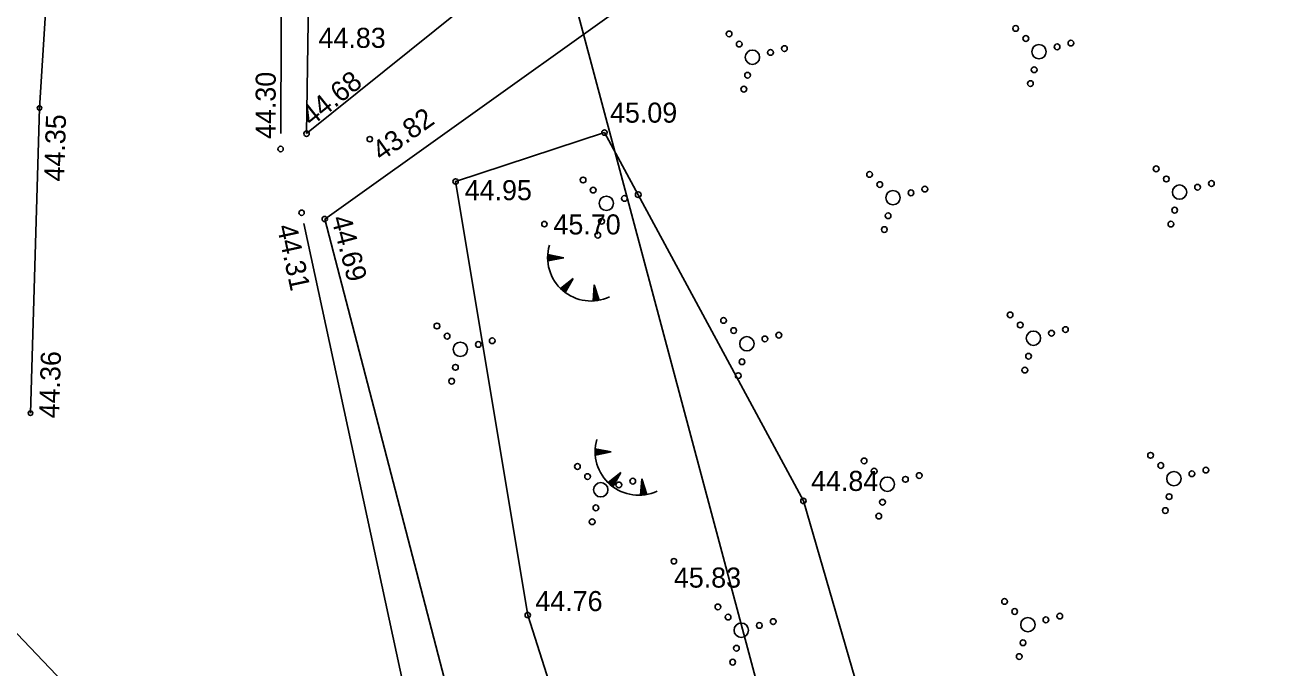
# Model space of a CAD drawing. Extents: x 634183 to 657565, y 6456707 to 6475529.
# Drawn here: x 635982.24 to 636025.87, y 6460609.32 to 6460631.75 of the extents above; entities that cross this region are included whole.
import ezdxf

# ---------------------------------------------------------------- set-up
doc = ezdxf.new("R2010")
doc.units = 0
for name, color, linetype in [('HALJASTUS', 7, 'Continuous'), ('KORGUS', 7, 'Continuous'), ('PIIRASULA', 7, 'Continuous'), ('RELJEEF', 7, 'Continuous'), ('VEEKOGU', 7, 'Continuous')]:
    doc.layers.add(name, color=color, linetype=linetype)

msp = doc.modelspace()

# ---------------------------------------------------------------- linework, layer by layer
at = {"layer": 'HALJASTUS'}
msp.add_lwpolyline([(636012.945, 6460588.956), (636018.396, 6460592.514), (636014.241, 6460598.431), (636009.386, 6460615.148), (636002.447, 6460627.995), (635997.257, 6460626.29), (635999.771, 6460611.163), (636004.831, 6460595.276)], close=True, dxfattribs=at)
for centre, radius in [((636006.795, 6460631.438), 0.1), ((636016.79, 6460631.632), 0.1), ((636007.149, 6460631.084), 0.1), ((636017.144, 6460631.279), 0.1), ((636017.603, 6460630.819), 0.25), ((636018.233, 6460630.989), 0.1), ((636018.717, 6460631.12), 0.1), ((636007.608, 6460630.625), 0.25), ((636008.238, 6460630.794), 0.1), ((636008.722, 6460630.925), 0.1), ((636017.434, 6460630.19), 0.1), ((636007.439, 6460629.995), 0.1), ((636017.303, 6460629.705), 0.1), ((636007.308, 6460629.511), 0.1), ((636021.69, 6460626.732), 0.1), ((636001.7, 6460626.343), 0.1), ((636011.695, 6460626.537), 0.1), ((636012.049, 6460626.184), 0.1), ((636022.044, 6460626.378), 0.1), ((636023.617, 6460626.219), 0.1), ((636002.054, 6460625.989), 0.1), ((636003.627, 6460625.83), 0.1), ((636012.509, 6460625.724), 0.25), ((636013.138, 6460625.894), 0.1), ((636013.622, 6460626.025), 0.1), ((636022.504, 6460625.919), 0.25), ((636023.133, 6460626.088), 0.1), ((636002.514, 6460625.53), 0.25), ((636003.143, 6460625.7), 0.1), ((636022.334, 6460625.289), 0.1), ((636002.344, 6460624.901), 0.1), ((636012.339, 6460625.095), 0.1), ((636002.213, 6460624.416), 0.1), ((636012.208, 6460624.611), 0.1), ((636022.203, 6460624.805), 0.1), ((636006.601, 6460621.443), 0.1), ((636016.596, 6460621.637), 0.1), ((635996.606, 6460621.248), 0.1), ((636006.954, 6460621.089), 0.1), ((636008.528, 6460620.93), 0.1), ((636016.949, 6460621.284), 0.1), ((636017.409, 6460620.824), 0.25), ((636018.038, 6460620.994), 0.1), ((636018.523, 6460621.125), 0.1), ((635996.959, 6460620.895), 0.1), ((635997.419, 6460620.435), 0.25), ((635998.048, 6460620.605), 0.1), ((635998.533, 6460620.736), 0.1), ((636007.414, 6460620.63), 0.25), ((636008.043, 6460620.799), 0.1), ((636017.239, 6460620.195), 0.1), ((635997.249, 6460619.806), 0.1), ((636007.244, 6460620), 0.1), ((636017.108, 6460619.71), 0.1), ((635997.118, 6460619.321), 0.1), ((636007.113, 6460619.516), 0.1), ((636011.501, 6460616.543), 0.1), ((636021.496, 6460616.737), 0.1), ((636001.506, 6460616.348), 0.1), ((636011.854, 6460616.189), 0.1), ((636021.849, 6460616.383), 0.1), ((636023.423, 6460616.224), 0.1), ((636001.86, 6460615.995), 0.1), ((636002.319, 6460615.535), 0.25), ((636002.948, 6460615.705), 0.1), ((636003.433, 6460615.835), 0.1), ((636012.314, 6460615.729), 0.25), ((636012.943, 6460615.899), 0.1), ((636013.428, 6460616.03), 0.1), ((636022.309, 6460615.924), 0.25), ((636022.938, 6460616.094), 0.1), ((636022.139, 6460615.294), 0.1), ((636002.149, 6460614.906), 0.1), ((636012.144, 6460615.1), 0.1), ((636022.009, 6460614.81), 0.1), ((636002.019, 6460614.421), 0.1), ((636012.014, 6460614.616), 0.1), ((636006.406, 6460611.448), 0.1), ((636016.401, 6460611.642), 0.1), ((636006.76, 6460611.094), 0.1), ((636008.333, 6460610.935), 0.1), ((636016.755, 6460611.289), 0.1), ((636017.214, 6460610.829), 0.25), ((636017.844, 6460610.999), 0.1), ((636018.328, 6460611.13), 0.1), ((636007.219, 6460610.635), 0.25), ((636007.849, 6460610.804), 0.1), ((636007.05, 6460610.005), 0.1), ((636017.045, 6460610.2), 0.1), ((636016.914, 6460609.715), 0.1), ((636006.919, 6460609.521), 0.1)]:
    msp.add_circle(centre, radius, dxfattribs=at)
at = {"layer": 'KORGUS'}
for centre, radius in [((635982.744, 6460628.853), 0.0781), ((635992.057, 6460627.959), 0.0938), ((636002.447, 6460627.995), 0.0938), ((635994.262, 6460627.767), 0.0938), ((635991.153, 6460627.423), 0.0938), ((635997.257, 6460626.29), 0.0938), ((635991.886, 6460625.2), 0.0938), ((635992.691, 6460624.98), 0.0938), ((636000.353, 6460624.803), 0.0938), ((635982.427, 6460618.208), 0.0781), ((636009.386, 6460615.148), 0.0938), ((636004.869, 6460613.043), 0.0938), ((635999.771, 6460611.163), 0.0938)]:
    msp.add_circle(centre, radius, dxfattribs=at)
at = {"layer": 'PIIRASULA'}
for points in [[(636320.68, 6460259.08), (636214.59, 6460269.01), (636168.08, 6460301.95), (636135.48, 6460326.94), (636107.67, 6460364.01), (636098.24, 6460375.93), (636054.05, 6460404.06), (636033.2, 6460436), (636014.66, 6460582.97), (635995.96, 6460652.98), (635993.64, 6460677.97), (636005.23, 6460775.95), (636000.59, 6460794.98), (635991.32, 6460811.04), (635900.63, 6460817.99), (635847.17, 6460834.04), (635816.72, 6460858.04), (635807.45, 6460881.04), (635767.89, 6460896.93), (635702.85, 6460934.01), (635656.34, 6460974.06), (635621.42, 6461006), (635591.14, 6461061.94)], [(635591.14, 6461061.94), (635621.42, 6461006), (635656.34, 6460974.06), (635702.85, 6460934.01), (635767.89, 6460896.93), (635807.45, 6460881.04), (635816.72, 6460858.04), (635847.17, 6460834.04), (635900.63, 6460817.99), (635991.32, 6460811.04), (636000.59, 6460794.98), (636005.23, 6460775.95), (635993.64, 6460677.97), (635995.96, 6460652.98), (636014.66, 6460582.97), (636033.2, 6460436), (636054.05, 6460404.06), (636098.24, 6460375.93), (636107.67, 6460364.01), (636135.48, 6460326.94), (636168.08, 6460301.95), (636214.59, 6460269.01), (636320.68, 6460259.08)]]:
    msp.add_lwpolyline(points, dxfattribs=at)
at = {"layer": 'RELJEEF'}
for p, q in [((636000.466, 6460623.641), (636000.566, 6460623.721)), ((636000.467, 6460623.673), (636000.534, 6460623.727)), ((636000.467, 6460623.609), (636000.598, 6460623.714)), ((636000.467, 6460623.578), (636000.63, 6460623.708)), ((636000.468, 6460623.706), (636000.501, 6460623.733)), ((636000.469, 6460623.547), (636000.662, 6460623.702)), ((636001.027, 6460623.632), (636000.47, 6460623.739)), ((636001.027, 6460623.632), (636000.47, 6460623.522)), ((636000.481, 6460623.525), (636000.695, 6460623.696)), ((636000.534, 6460623.535), (636000.727, 6460623.69)), ((636000.587, 6460623.545), (636000.759, 6460623.683)), ((636000.64, 6460623.556), (636000.791, 6460623.677)), ((636000.693, 6460623.566), (636000.824, 6460623.671)), ((636000.746, 6460623.577), (636000.856, 6460623.665)), ((636000.799, 6460623.587), (636000.888, 6460623.658)), ((636000.852, 6460623.597), (636000.92, 6460623.652)), ((636000.905, 6460623.608), (636000.953, 6460623.646)), ((636000.958, 6460623.618), (636000.985, 6460623.64)), ((636001.358, 6460622.911), (636000.914, 6460622.56)), ((636001.358, 6460622.911), (636001.079, 6460622.419)), ((636001.164, 6460622.569), (636001.171, 6460622.763)), ((636001.191, 6460622.616), (636001.196, 6460622.783)), ((636001.217, 6460622.663), (636001.222, 6460622.804)), ((636001.244, 6460622.71), (636001.248, 6460622.824)), ((636001.271, 6460622.757), (636001.274, 6460622.844)), ((636001.297, 6460622.804), (636001.299, 6460622.865)), ((636001.324, 6460622.851), (636001.325, 6460622.885)), ((636000.938, 6460622.537), (636000.939, 6460622.579)), ((636000.962, 6460622.514), (636000.965, 6460622.6)), ((636000.986, 6460622.493), (636000.991, 6460622.62)), ((636001.01, 6460622.472), (636001.016, 6460622.64)), ((636001.035, 6460622.452), (636001.042, 6460622.661)), ((636001.059, 6460622.433), (636001.068, 6460622.681)), ((636001.084, 6460622.428), (636001.094, 6460622.702)), ((636001.111, 6460622.475), (636001.119, 6460622.722)), ((636001.137, 6460622.522), (636001.145, 6460622.742)), ((636002.091, 6460622.687), (636002.048, 6460622.122)), ((636002.239, 6460622.143), (636002.063, 6460622.318)), ((636002.26, 6460622.158), (636002.065, 6460622.35)), ((636002.244, 6460622.209), (636002.068, 6460622.383)), ((636002.227, 6460622.261), (636002.07, 6460622.416)), ((636002.211, 6460622.312), (636002.073, 6460622.449)), ((636002.194, 6460622.364), (636002.075, 6460622.481)), ((636002.178, 6460622.415), (636002.078, 6460622.514)), ((636002.161, 6460622.466), (636002.08, 6460622.547)), ((636002.145, 6460622.518), (636002.083, 6460622.58)), ((636002.129, 6460622.569), (636002.085, 6460622.612)), ((636002.112, 6460622.621), (636002.088, 6460622.645)), ((636002.091, 6460622.687), (636002.264, 6460622.148)), ((636002.081, 6460622.124), (636002.051, 6460622.154)), ((636002.114, 6460622.127), (636002.053, 6460622.187)), ((636002.146, 6460622.13), (636002.056, 6460622.219)), ((636002.178, 6460622.134), (636002.058, 6460622.252)), ((636002.209, 6460622.138), (636002.061, 6460622.285)), ((636002.124, 6460616.898), (636002.191, 6460616.951)), ((636002.124, 6460616.866), (636002.223, 6460616.945)), ((636002.124, 6460616.834), (636002.255, 6460616.939)), ((636002.125, 6460616.931), (636002.159, 6460616.958)), ((636002.125, 6460616.802), (636002.288, 6460616.933)), ((636002.126, 6460616.772), (636002.32, 6460616.927)), ((636002.684, 6460616.856), (636002.127, 6460616.964)), ((636002.684, 6460616.856), (636002.128, 6460616.747)), ((636002.138, 6460616.749), (636002.352, 6460616.92)), ((636002.191, 6460616.759), (636002.384, 6460616.914)), ((636002.244, 6460616.77), (636002.416, 6460616.908)), ((636002.297, 6460616.78), (636002.449, 6460616.902)), ((636002.35, 6460616.791), (636002.481, 6460616.895)), ((636002.403, 6460616.801), (636002.513, 6460616.889)), ((636002.456, 6460616.811), (636002.545, 6460616.883)), ((636002.509, 6460616.822), (636002.578, 6460616.877)), ((636002.562, 6460616.832), (636002.61, 6460616.87)), ((636002.615, 6460616.843), (636002.642, 6460616.864)), ((636003.016, 6460616.136), (636002.571, 6460615.784)), ((636002.595, 6460615.761), (636002.596, 6460615.804)), ((636002.619, 6460615.739), (636002.622, 6460615.824)), ((636002.643, 6460615.717), (636002.648, 6460615.845)), ((636002.668, 6460615.697), (636002.674, 6460615.865)), ((636002.692, 6460615.677), (636002.699, 6460615.885)), ((636002.716, 6460615.658), (636002.725, 6460615.906)), ((636003.016, 6460616.136), (636002.736, 6460615.643)), ((636002.741, 6460615.652), (636002.751, 6460615.926)), ((636002.768, 6460615.699), (636002.777, 6460615.947)), ((636002.795, 6460615.746), (636002.802, 6460615.967)), ((636002.821, 6460615.793), (636002.828, 6460615.987)), ((636002.848, 6460615.84), (636002.854, 6460616.008)), ((636002.875, 6460615.887), (636002.88, 6460616.028)), ((636002.901, 6460615.934), (636002.905, 6460616.048)), ((636002.928, 6460615.981), (636002.931, 6460616.069)), ((636002.955, 6460616.028), (636002.957, 6460616.089)), ((636002.981, 6460616.075), (636002.982, 6460616.11)), ((636003.748, 6460615.912), (636003.706, 6460615.347)), ((636003.819, 6460615.691), (636003.737, 6460615.771)), ((636003.802, 6460615.742), (636003.74, 6460615.804)), ((636003.786, 6460615.794), (636003.742, 6460615.837)), ((636003.769, 6460615.845), (636003.745, 6460615.87)), ((636003.748, 6460615.912), (636003.921, 6460615.372)), ((636003.738, 6460615.349), (636003.708, 6460615.379)), ((636003.771, 6460615.351), (636003.711, 6460615.411)), ((636003.804, 6460615.354), (636003.713, 6460615.444)), ((636003.835, 6460615.358), (636003.715, 6460615.477)), ((636003.866, 6460615.363), (636003.718, 6460615.509)), ((636003.897, 6460615.368), (636003.72, 6460615.542)), ((636003.918, 6460615.382), (636003.723, 6460615.575)), ((636003.901, 6460615.434), (636003.725, 6460615.608)), ((636003.885, 6460615.485), (636003.728, 6460615.64)), ((636003.868, 6460615.537), (636003.73, 6460615.673)), ((636003.852, 6460615.588), (636003.733, 6460615.706)), ((636003.835, 6460615.64), (636003.735, 6460615.739))]:
    msp.add_line(p, q, dxfattribs=at)
for centre in [(636001.98, 6460623.634), (636003.637, 6460616.859)]:
    msp.add_arc(centre, 1.514, 163.4234, 295.1745, dxfattribs=at)
at = {"layer": 'VEEKOGU'}
for points in [[(636020.569, 6460724.427), (636020.364, 6460694.69), (636013.583, 6460674.45), (635991.203, 6460642.32), (635991.155, 6460627.962)], [(636021.233, 6460724.646), (636021.072, 6460694.508), (636014.491, 6460673.226), (635992.267, 6460642.017), (635992.057, 6460627.959)], [(635982.427, 6460618.208), (635982.744, 6460628.853), (635983.838, 6460646.228), (635991.151, 6460658.267), (636003.762, 6460674.401), (636010.541, 6460692.754), (636012.331, 6460704.047), (636012.167, 6460718.108)], [(635992.057, 6460627.959), (636004.596, 6460638.042), (636036.839, 6460661.971), (636053.298, 6460674.992), (636073.295, 6460690.479), (636076.357, 6460690.405), (636075.176, 6460687.118), (636055.869, 6460672.595), (636038.418, 6460659.95), (636007.772, 6460635.761), (635992.691, 6460624.98)], [(635992.691, 6460624.98), (635997.095, 6460608.077), (636000.054, 6460592.986), (636015.855, 6460569.846)], [(635991.967, 6460624.824), (635995.707, 6460607.465), (635999.426, 6460592.828), (636015.144, 6460569.287)], [(635978.991, 6460613.624), (635984.698, 6460607.638), (635989.983, 6460590.41), (636002.78, 6460574.095), (636006.71, 6460563.21), (636006.171, 6460561.093)]]:
    msp.add_lwpolyline(points, dxfattribs=at)

# ---------------------------------------------------------------- texts
at = {"layer": 'KORGUS'}
for s, p in [('44.83', (635992.475, 6460630.952)), ('45.09', (636002.642, 6460628.342)), ('44.95', (635997.574, 6460625.637)), ('45.70', (636000.67, 6460624.443)), ('44.84', (636009.654, 6460615.495)), ('45.83', (636004.869, 6460612.122)), ('44.76', (636000.039, 6460611.303))]:
    msp.add_text(s, height=0.7, dxfattribs=at).set_placement(p)
for s, rotation, p in [('44.30', 89.8077, (635990.976, 6460627.773)), ('44.68', 38.803, (635992.228, 6460628.192)), ('44.35', 88.2943, (635983.602, 6460626.284)), ('43.82', 35.56, (635994.669, 6460626.977)), ('44.69', 284.6035, (635992.915, 6460625.009)), ('44.31', 282.1585, (635991.019, 6460624.722)), ('44.36', 88.2943, (635983.425, 6460618.021))]:
    msp.add_text(s, height=0.7, rotation=rotation, dxfattribs=at).set_placement(p)

doc.saveas('drawing.dxf')
